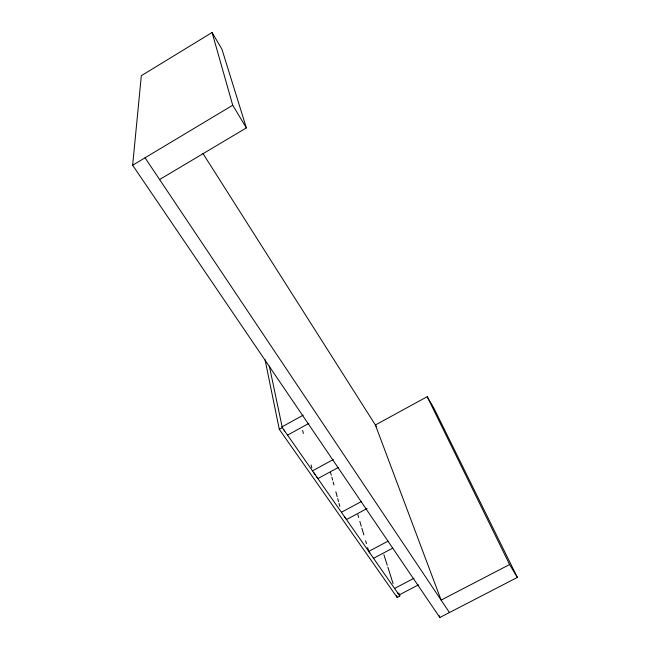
<?xml version="1.0" encoding="UTF-8"?>
<svg xmlns="http://www.w3.org/2000/svg" width="650" height="650" viewBox="0 0 650 650"><rect width="100%" height="100%" fill="white"/><g stroke="black" fill="none" stroke-linecap="round" stroke-linejoin="round"><path stroke-width="0.97" d="M517.359 577.419L509.616 564.541L441.122 600.096L375.391 424.994L427.18 396.703L433.696 407.753L517.359 577.419L439.839 617.5L132.641 165.222L141.326 75.701L212.079 32.5L221.934 49.197L246.366 127.904L159.607 179.538L145.048 157.787M132.641 165.222L232.724 105.235L212.079 32.5M281.864 426.944L303.192 415.147M398.938 593.117L399.872 596.009L397.15 597.431L279.281 429.301L282.303 427.635L269.36 366.104M287.576 435.126L308.807 423.418M312.52 470.852L333.312 459.526M317.907 478.562L338.333 467.456M341.437 512.265L361.457 501.507M346.523 519.545L367.071 508.527M388.026 541.174L368.761 551.395L369.826 552.923M373.563 558.277L392.746 548.129M394.607 588.421L414.026 578.248M418.494 584.829L399.165 594.937L397.459 592.491M283.579 429.398L284.716 431.031M313.601 472.396L315.209 474.711M316.29 476.247L317.363 477.791M344.825 517.124L345.954 518.741M282.303 427.635L399.872 596.009M159.607 179.538L449.442 612.536M202.889 153.392L376.447 426.652M232.724 105.235L246.366 127.904M427.18 396.703L509.616 564.541M439.148 615.615L439.839 617.5M383.898 554.694L387.262 565.289M387.871 567.214L393.079 583.602M396.533 595.497L397.15 597.431M357.825 514.621L358.686 517.522M359.84 521.398L361.278 526.232M361.855 528.166L363.87 534.942M365.592 540.751L366.454 543.652M367.608 547.519L368.469 550.428M330.517 472.306L331.313 475.231M331.849 477.181L332.646 480.106M333.182 482.056L333.978 484.981M335.847 491.798L337.179 496.673M337.707 498.623L338.512 501.548M339.04 503.498L339.844 506.423M302.648 430.495L303.371 433.444M311.074 464.945L311.797 467.902M265.046 359.653L279.281 429.301"/></g></svg>
